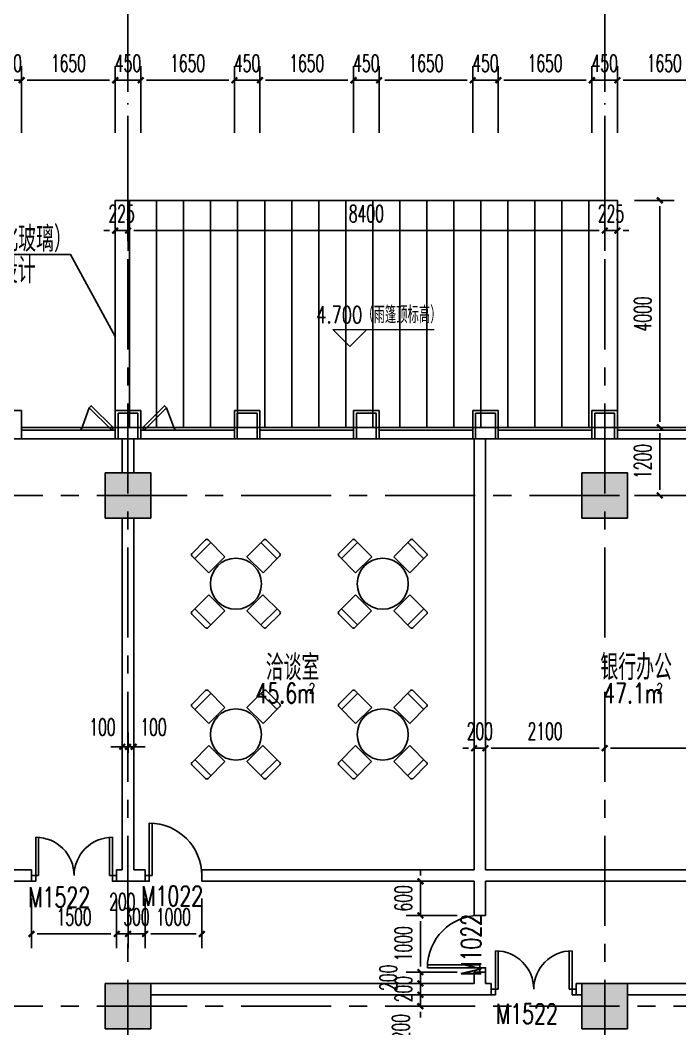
# Model space of a CAD drawing. Extents: x 824790 to 973415, y 4290613 to 4374713.
# Drawn here: x 858410 to 870034, y 4337795 to 4355572 of the extents above; entities that cross this region are included whole.
import ezdxf
from ezdxf.enums import TextEntityAlignment as Align

# ---------------------------------------------------------------- set-up
doc = ezdxf.new("R2010")
doc.units = 0
doc.header["$LTSCALE"] = 1000
doc.header["$MEASUREMENT"] = 0
for name, pattern in [('ACAD_ISO08W100', [36, 24, -3, 6, -3]), ('CENTER', [50.8, 31.75, -6.35, 6.35, -6.35]), ('DOTE', [2.42, 2, -0.2, 0.02, -0.2])]:
    doc.linetypes.add(name, pattern=pattern)
doc.layers.get('0').update_dxf_attribs({"color": 255, "linetype": 'CONTINUOUS'})
for name, color, linetype in [('A-AREA-TEXT', 6, 'CONTINUOUS'), ('A-AXIS', 3, 'CONTINUOUS'), ('A-DIM', 201, 'CONTINUOUS'), ('A-DOTE', 8, 'ACAD_ISO08W100'), ('A-FIN-GRAN', 34, 'CONTINUOUS'), ('A-FUR', 251, 'CONTINUOUS'), ('A-NOTE', 150, 'CONTINUOUS'), ('A-TEXT-CN', 31, 'CONTINUOUS'), ('A-WALL', 2, 'CONTINUOUS'), ('A-WINDOW', 4, 'CONTINUOUS'), ('A-WINDOW-TEXT', 93, 'CONTINUOUS'), ('DOTE', 17, 'DOTE'), ('HATCH-F252', 252, 'CONTINUOUS'), ('S-COLUMN', 1, 'CONTINUOUS'), ('WINDOW', 4, 'CONTINUOUS'), ('柱子', 9, 'CONTINUOUS')]:
    doc.layers.add(name, color=color, linetype=linetype)
doc.layers.add('A_LEVEL', color=135, linetype='CONTINUOUS', lineweight=0)
doc.styles.add('_HZTXT', font='tjromans.shx', dxfattribs={"width": 0.7, "bigfont": 'tjhztxt.shx'})
doc.styles.add('DIM_FONT', font='SIMPLEX.shx', dxfattribs={"width": 0.6, "bigfont": 'GBCBIG.shx'})
doc.styles.add('MEN', font='tjromans.shx', dxfattribs={"width": 0.7, "bigfont": 'tjhztxt.shx'})
doc.styles.add('PRC-S', font='TJROMANS.shx', dxfattribs={"width": 0.7, "bigfont": 'hztxt.shx'})
doc.dimstyles.new('DIM100', dxfattribs={"dimscale": 100, "dimtxt": 3, "dimasz": 0.01, "dimexe": 1, "dimexo": 1, "dimgap": 1, "dimtad": 1, "dimdec": 0, "dimzin": 0, "dimdsep": 46, "dimtxsty": 'DIM_FONT', "dimblk1": 'h-_DIMX', "dimblk2": 'h-_DIMX', "dimsah": 1, "dimcen": 0.01, "dimclrd": 256, "dimclre": 256, "dimclrt": 7, "dimadec": 3, "dimazin": 0, "dimtfac": 1, "dimtdec": 0, "dimtix": 1, "dimtmove": 2, "dimatfit": 3, "dimldrblk": 'h-_DIMX', "dimfxl": 0, "dimtolj": 1, "dimtzin": 5, "dimarcsym": 0})
doc.dimstyles.new('DIMN', dxfattribs={"dimtxt": 300, "dimasz": 100, "dimexe": 250, "dimexo": 300, "dimgap": 150, "dimtad": 1, "dimdec": 0, "dimzin": 0, "dimdsep": 46, "dimtxsty": 'DIM_FONT', "dimblk": 'h-_ArchTick', "dimcen": 0.09, "dimclrt": 7, "dimazin": 2, "dimtfac": 1, "dimtdec": 0, "dimtix": 1, "dimtmove": 2, "dimatfit": 3, "dimfxl": 0, "dimtolj": 1, "dimtzin": 0, "dimarcsym": 0})

# ---------------------------------------------------------------- blocks, each defined once
blk = doc.blocks.new('h-_DIMX')
blk.add_line((-150, 0), (150, 0))
at = {"const_width": 50}
blk.add_lwpolyline([(-70, -70), (70, 70)], dxfattribs=at)
blk = doc.blocks.new('h-D15')
for p, q in [((75, 0), (75, 675)), ((125, 0), (125, 673.145601)), ((1375, 0), (1375, 673.145601)), ((1425, 0), (1425, 675)), ((75, 0), (125, 0)), ((1425, 0), (1375, 0))]:
    blk.add_line(p, q)
for points in [[(75, 0), (0, 0), (0, -100), (75, -100)], [(1425, 0), (1500, 0), (1500, -100), (1425, -100)]]:
    blk.add_lwpolyline(points, close=True)
for centre, start, end in [((75, 0), 0, 90), ((1425, 0), 90, 180)]:
    blk.add_arc(centre, 675, start, end)
blk = doc.blocks.new('h-D10')
for p, q in [((75, 0), (75, 925)), ((125, 0), (125, 923.64766)), ((75, 0), (125, 0))]:
    blk.add_line(p, q)
blk.add_lwpolyline([(75, 0), (0, 0), (0, -100), (75, -100)], close=True)
blk.add_arc((75, 0), 925, 0, 90)
blk = doc.blocks.new('h-ewryer')
at = {"layer": 'A-WINDOW', "ltscale": 0.5}
blk.add_line((366378, 243878), (366234, 243482), dxfattribs=at)
at = {"layer": 'A-WINDOW'}
for p, q in [((366234, 243532), (366234, 243482)), ((366784, 243532), (366784, 243482))]:
    blk.add_line(p, q, dxfattribs=at)
at = {"layer": 'A-WINDOW', "ltscale": 0.5}
blk.add_lwpolyline([(366378, 243878), (366413, 243914), (366802, 243525), (366767, 243489)], close=True, dxfattribs=at)
blk = doc.blocks.new('h-2层裙房幕墙')
at = {"layer": 'A-FIN-GRAN'}
for p, q in [((756609, 4036435), (757036, 4036435)), ((757036, 4036435), (757036, 4035935)), ((758686, 4035935), (758686, 4036435)), ((758686, 4036435), (759136, 4036435)), ((758736, 4035935), (758736, 4036385)), ((758736, 4036385), (759086, 4036385)), ((759086, 4036385), (759086, 4035935)), ((759136, 4036435), (759136, 4035935)), ((760786, 4035935), (760786, 4036435)), ((760786, 4036435), (761236, 4036435)), ((760836, 4035935), (760836, 4036385)), ((760836, 4036385), (761186, 4036385)), ((761186, 4036385), (761186, 4035935)), ((761236, 4036435), (761236, 4035935)), ((762886, 4035935), (762886, 4036435)), ((762886, 4036435), (763336, 4036435)), ((762936, 4035935), (762936, 4036385)), ((762936, 4036385), (763286, 4036385)), ((763286, 4036385), (763286, 4035935)), ((763336, 4036435), (763336, 4035935)), ((764986, 4035935), (764986, 4036435)), ((764986, 4036435), (765436, 4036435)), ((765036, 4035935), (765036, 4036385)), ((765036, 4036385), (765386, 4036385)), ((765386, 4036385), (765386, 4035935)), ((765436, 4036435), (765436, 4035935)), ((767086, 4035935), (767086, 4036435)), ((767086, 4036435), (767536, 4036435)), ((767136, 4035935), (767136, 4036385)), ((767136, 4036385), (767486, 4036385)), ((767486, 4036385), (767486, 4035935)), ((767536, 4036435), (767536, 4035935))]:
    blk.add_line(p, q, dxfattribs=at)
at = {"layer": 'WINDOW'}
for p, q in [((757036, 4036135), (758686, 4036135)), ((759136, 4036135), (760786, 4036135)), ((761236, 4036135), (762886, 4036135)), ((763336, 4036135), (764986, 4036135)), ((765436, 4036135), (767086, 4036135)), ((767536, 4036135), (769186, 4036135)), ((740234, 4035935), (801136, 4035935)), ((757036, 4036085), (758686, 4036085)), ((757036, 4035935), (758686, 4035935)), ((759136, 4036085), (760786, 4036085)), ((759136, 4035935), (760786, 4035935)), ((761236, 4036085), (762886, 4036085)), ((761236, 4035935), (762886, 4035935)), ((763336, 4036085), (764986, 4036085)), ((763336, 4035935), (764986, 4035935)), ((765436, 4036085), (767086, 4036085)), ((765436, 4035935), (767086, 4035935)), ((767536, 4036085), (769186, 4036085)), ((767536, 4035935), (769186, 4035935))]:
    blk.add_line(p, q, dxfattribs=at)
at = {"layer": 'A-WINDOW'}
blk.add_blockref('h-ewryer', (391851, 3792603), dxfattribs=at)
at = {"layer": 'A-WINDOW', "xscale": -1}
blk.add_blockref('h-ewryer', (1125970, 3792603), dxfattribs=at)
blk = doc.blocks.new('h-A$C4FF608DF')
at = {"layer": 'A-FUR'}
for p, q in [((1220, 1602, -1800), (1475, 1377, -1800)), ((-70, 1280, -1800), (155, 1535, -1800)), ((-15, 1191, -1800), (250, 1491, -1800)), ((197, 1538, -1800), (512, 1260, -1800)), ((900, 1284, -1800), (1178, 1599, -1800)), ((1132, 1546, -1800), (1432, 1282, -1800)), ((512, 1260, -1800), (248, 960, -1800)), ((1200, 1019, -1800), (900, 1284, -1800)), ((1478, 1334, -1800), (1200, 1019, -1800)), ((248, 960, -1800), (-67, 1238, -1800)), ((-6, 257, -1800), (272, 572, -1800)), ((272, 572, -1800), (572, 307, -1800)), ((960, 331, -1800), (1224, 631, -1800)), ((1224, 631, -1800), (1539, 354, -1800)), ((1487, 400, -1800), (1222, 100, -1800)), ((252, -10, -1800), (-3, 214, -1800)), ((340, 45, -1800), (40, 309, -1800)), ((572, 307, -1800), (294, -8, -1800)), ((1275, 54, -1800), (960, 331, -1800)), ((1542, 311, -1800), (1317, 56, -1800))]:
    blk.add_line(p, q, dxfattribs=at)
blk.add_circle((736, 796, -1800), 450, dxfattribs=at)
for centre, start, end in [((1200, 1579, -1800), 48.5797, 138.5797), ((177, 1515, -1800), 48.5797, 138.5797), ((-48, 1260, -1800), 138.5797, 228.5797), ((1455, 1354, -1800), 318.5797, 48.5797), ((16, 237, -1800), 138.5797, 228.5797), ((1519, 331, -1800), 318.5797, 48.5797), ((1295, 76, -1800), 228.5797, 318.5797), ((271, 12, -1800), 228.5797, 318.5797)]:
    blk.add_arc(centre, 30, start, end, dxfattribs=at)
blk = doc.blocks.new('h-qwwe')
at = {"layer": 'HATCH-F252'}
blk.add_hatch(color=256, dxfattribs=at).paths.add_polyline_path([(-400, 400), (400, 400), (400, -400), (-400, -400)])
at = {"layer": 'S-COLUMN', "color": 1}
blk.add_lwpolyline([(-400, 400), (400, 400), (400, -400), (-400, -400)], close=True, dxfattribs=at)
blk = doc.blocks.new('h-800zhu')
at = {"layer": '柱子'}
for p in [(-2580329, -1387131), (-2571929, -1387131), (-2580329, -1396131), (-2571929, -1396131)]:
    blk.add_blockref('h-qwwe', p, dxfattribs=at)
blk = doc.blocks.new('h-_ArchTick')
at = {"color": 0, "linetype": 'ByBlock', "const_width": 0.4}
blk.add_lwpolyline([(-0.5, -0.5), (0.5, 0.5)], dxfattribs=at)
blk = doc.blocks.new('*D195')
at = {"layer": 'A-DIM', "color": 0, "lineweight": -2, "transparency": 16777216}
for p, q in [((860085, 4351504), (860085, 4352113)), ((860310, 4351504), (860310, 4352113)), ((859985, 4351863), (859885, 4351863)), ((860085, 4351863), (860310, 4351863)), ((860410, 4351863), (860510, 4351863))]:
    blk.add_line(p, q, dxfattribs=at)
at = {"layer": 'A-DIM', "color": 0, "lineweight": -2, "transparency": 16777216, "xscale": 100, "yscale": 100, "zscale": 100}
blk.add_blockref('h-_ArchTick', (860085, 4351863), dxfattribs=at)
at = {"layer": 'A-DIM', "color": 0, "lineweight": -2, "transparency": 16777216, "xscale": 100, "yscale": 100, "zscale": 100, "rotation": 180}
blk.add_blockref('h-_ArchTick', (860310, 4351863), dxfattribs=at)
at = {"layer": 'A-DIM', "color": 7, "transparency": 16777216, "insert": (860197, 4352163), "char_height": 300, "attachment_point": 5, "style": 'DIM_FONT'}
blk.add_mtext('\\A1;225', dxfattribs=at)
blk = doc.blocks.new('*D196')
at = {"layer": 'A-DIM', "color": 0, "lineweight": -2, "transparency": 16777216}
for p, q in [((860310, 4351504), (860310, 4352113)), ((868710, 4351504), (868710, 4352113)), ((860410, 4351863), (868610, 4351863))]:
    blk.add_line(p, q, dxfattribs=at)
at = {"layer": 'A-DIM', "color": 0, "lineweight": -2, "transparency": 16777216, "xscale": 100, "yscale": 100, "zscale": 100, "rotation": 180}
blk.add_blockref('h-_ArchTick', (860310, 4351863), dxfattribs=at)
at = {"layer": 'A-DIM', "color": 0, "lineweight": -2, "transparency": 16777216, "xscale": 100, "yscale": 100, "zscale": 100}
blk.add_blockref('h-_ArchTick', (868710, 4351863), dxfattribs=at)
at = {"layer": 'A-DIM', "color": 7, "transparency": 16777216, "insert": (864510, 4352163), "char_height": 300, "attachment_point": 5, "style": 'DIM_FONT'}
blk.add_mtext('\\A1;8400', dxfattribs=at)
blk = doc.blocks.new('*D197')
at = {"layer": 'A-DIM', "color": 0, "lineweight": -2, "transparency": 16777216}
for p, q in [((868710, 4351504), (868710, 4352113)), ((868935, 4351504), (868935, 4352113)), ((868610, 4351863), (868510, 4351863)), ((868710, 4351863), (868935, 4351863)), ((869035, 4351863), (869135, 4351863))]:
    blk.add_line(p, q, dxfattribs=at)
at = {"layer": 'A-DIM', "color": 0, "lineweight": -2, "transparency": 16777216, "xscale": 100, "yscale": 100, "zscale": 100}
blk.add_blockref('h-_ArchTick', (868710, 4351863), dxfattribs=at)
at = {"layer": 'A-DIM', "color": 0, "lineweight": -2, "transparency": 16777216, "xscale": 100, "yscale": 100, "zscale": 100, "rotation": 180}
blk.add_blockref('h-_ArchTick', (868935, 4351863), dxfattribs=at)
at = {"layer": 'A-DIM', "color": 7, "transparency": 16777216, "insert": (868822, 4352163), "char_height": 300, "attachment_point": 5, "style": 'DIM_FONT'}
blk.add_mtext('\\A1;225', dxfattribs=at)
blk = doc.blocks.new('*D198')
at = {"layer": 'A-DIM', "color": 0, "lineweight": -2, "transparency": 16777216}
for p, q in [((869235, 4352395), (869932, 4352395)), ((869682, 4348495), (869682, 4352295)), ((869235, 4348395), (869932, 4348395))]:
    blk.add_line(p, q, dxfattribs=at)
at = {"layer": 'A-DIM', "color": 0, "lineweight": -2, "transparency": 16777216, "xscale": 100, "yscale": 100, "zscale": 100}
for p, rotation in [((869682, 4352395), 90), ((869682, 4348395), 270)]:
    blk.add_blockref('h-_ArchTick', p, dxfattribs=dict(at, rotation=rotation))
at = {"layer": 'A-DIM', "color": 7, "transparency": 16777216, "insert": (869382, 4350395), "char_height": 300, "attachment_point": 5, "rotation": 90, "style": 'DIM_FONT'}
blk.add_mtext('\\A1;4000', dxfattribs=at)
blk = doc.blocks.new('*D199')
at = {"layer": 'A-DIM', "color": 0, "lineweight": -2, "transparency": 16777216}
for p, q in [((869235, 4348395), (869932, 4348395)), ((869682, 4347295), (869682, 4348295)), ((869235, 4347195), (869932, 4347195))]:
    blk.add_line(p, q, dxfattribs=at)
at = {"layer": 'A-DIM', "color": 0, "lineweight": -2, "transparency": 16777216, "xscale": 100, "yscale": 100, "zscale": 100}
for p, rotation in [((869682, 4348395), 90), ((869682, 4347195), 270)]:
    blk.add_blockref('h-_ArchTick', p, dxfattribs=dict(at, rotation=rotation))
at = {"layer": 'A-DIM', "color": 7, "transparency": 16777216, "insert": (869382, 4347795), "char_height": 300, "attachment_point": 5, "rotation": 90, "style": 'DIM_FONT'}
blk.add_mtext('\\A1;1200', dxfattribs=at)
blk = doc.blocks.new('*D411')
at = {"layer": 'A-DIM', "color": 0, "lineweight": -2, "transparency": 16777216}
for p, q in [((868935, 4353589), (868935, 4354763)), ((870585, 4353589), (870585, 4354763)), ((869035, 4354513), (870485, 4354513))]:
    blk.add_line(p, q, dxfattribs=at)
at = {"layer": 'A-DIM', "color": 0, "lineweight": -2, "transparency": 16777216, "xscale": 100, "yscale": 100, "zscale": 100, "rotation": 180}
blk.add_blockref('h-_ArchTick', (868935, 4354513), dxfattribs=at)
at = {"layer": 'A-DIM', "color": 0, "lineweight": -2, "transparency": 16777216, "xscale": 100, "yscale": 100, "zscale": 100}
blk.add_blockref('h-_ArchTick', (870585, 4354513), dxfattribs=at)
at = {"layer": 'A-DIM', "color": 7, "transparency": 16777216, "insert": (869760, 4354813), "char_height": 300, "attachment_point": 5, "style": 'DIM_FONT'}
blk.add_mtext('\\A1;1650', dxfattribs=at)
blk = doc.blocks.new('*D412')
at = {"layer": 'A-DIM', "color": 0, "lineweight": -2, "transparency": 16777216}
for p, q in [((868485, 4353589), (868485, 4354763)), ((868935, 4353589), (868935, 4354763)), ((868385, 4354513), (868285, 4354513)), ((868485, 4354513), (868935, 4354513)), ((869035, 4354513), (869135, 4354513))]:
    blk.add_line(p, q, dxfattribs=at)
at = {"layer": 'A-DIM', "color": 0, "lineweight": -2, "transparency": 16777216, "xscale": 100, "yscale": 100, "zscale": 100}
blk.add_blockref('h-_ArchTick', (868485, 4354513), dxfattribs=at)
at = {"layer": 'A-DIM', "color": 0, "lineweight": -2, "transparency": 16777216, "xscale": 100, "yscale": 100, "zscale": 100, "rotation": 180}
blk.add_blockref('h-_ArchTick', (868935, 4354513), dxfattribs=at)
at = {"layer": 'A-DIM', "color": 7, "transparency": 16777216, "insert": (868710, 4354813), "char_height": 300, "attachment_point": 5, "style": 'DIM_FONT'}
blk.add_mtext('\\A1;450', dxfattribs=at)
blk = doc.blocks.new('*D413')
at = {"layer": 'A-DIM', "color": 0, "lineweight": -2, "transparency": 16777216}
for p, q in [((866835, 4353589), (866835, 4354763)), ((868485, 4353589), (868485, 4354763)), ((866935, 4354513), (868385, 4354513))]:
    blk.add_line(p, q, dxfattribs=at)
at = {"layer": 'A-DIM', "color": 0, "lineweight": -2, "transparency": 16777216, "xscale": 100, "yscale": 100, "zscale": 100, "rotation": 180}
blk.add_blockref('h-_ArchTick', (866835, 4354513), dxfattribs=at)
at = {"layer": 'A-DIM', "color": 0, "lineweight": -2, "transparency": 16777216, "xscale": 100, "yscale": 100, "zscale": 100}
blk.add_blockref('h-_ArchTick', (868485, 4354513), dxfattribs=at)
at = {"layer": 'A-DIM', "color": 7, "transparency": 16777216, "insert": (867660, 4354813), "char_height": 300, "attachment_point": 5, "style": 'DIM_FONT'}
blk.add_mtext('\\A1;1650', dxfattribs=at)
blk = doc.blocks.new('*D414')
at = {"layer": 'A-DIM', "color": 0, "lineweight": -2, "transparency": 16777216}
for p, q in [((866385, 4353589), (866385, 4354763)), ((866835, 4353589), (866835, 4354763)), ((866285, 4354513), (866185, 4354513)), ((866385, 4354513), (866835, 4354513)), ((866935, 4354513), (867035, 4354513))]:
    blk.add_line(p, q, dxfattribs=at)
at = {"layer": 'A-DIM', "color": 0, "lineweight": -2, "transparency": 16777216, "xscale": 100, "yscale": 100, "zscale": 100}
blk.add_blockref('h-_ArchTick', (866385, 4354513), dxfattribs=at)
at = {"layer": 'A-DIM', "color": 0, "lineweight": -2, "transparency": 16777216, "xscale": 100, "yscale": 100, "zscale": 100, "rotation": 180}
blk.add_blockref('h-_ArchTick', (866835, 4354513), dxfattribs=at)
at = {"layer": 'A-DIM', "color": 7, "transparency": 16777216, "insert": (866610, 4354813), "char_height": 300, "attachment_point": 5, "style": 'DIM_FONT'}
blk.add_mtext('\\A1;450', dxfattribs=at)
blk = doc.blocks.new('*D415')
at = {"layer": 'A-DIM', "color": 0, "lineweight": -2, "transparency": 16777216}
for p, q in [((864735, 4353589), (864735, 4354763)), ((866385, 4353589), (866385, 4354763)), ((864835, 4354513), (866285, 4354513))]:
    blk.add_line(p, q, dxfattribs=at)
at = {"layer": 'A-DIM', "color": 0, "lineweight": -2, "transparency": 16777216, "xscale": 100, "yscale": 100, "zscale": 100, "rotation": 180}
blk.add_blockref('h-_ArchTick', (864735, 4354513), dxfattribs=at)
at = {"layer": 'A-DIM', "color": 0, "lineweight": -2, "transparency": 16777216, "xscale": 100, "yscale": 100, "zscale": 100}
blk.add_blockref('h-_ArchTick', (866385, 4354513), dxfattribs=at)
at = {"layer": 'A-DIM', "color": 7, "transparency": 16777216, "insert": (865560, 4354813), "char_height": 300, "attachment_point": 5, "style": 'DIM_FONT'}
blk.add_mtext('\\A1;1650', dxfattribs=at)
blk = doc.blocks.new('*D416')
at = {"layer": 'A-DIM', "color": 0, "lineweight": -2, "transparency": 16777216}
for p, q in [((864285, 4353589), (864285, 4354763)), ((864735, 4353589), (864735, 4354763)), ((864185, 4354513), (864085, 4354513)), ((864285, 4354513), (864735, 4354513)), ((864835, 4354513), (864935, 4354513))]:
    blk.add_line(p, q, dxfattribs=at)
at = {"layer": 'A-DIM', "color": 0, "lineweight": -2, "transparency": 16777216, "xscale": 100, "yscale": 100, "zscale": 100}
blk.add_blockref('h-_ArchTick', (864285, 4354513), dxfattribs=at)
at = {"layer": 'A-DIM', "color": 0, "lineweight": -2, "transparency": 16777216, "xscale": 100, "yscale": 100, "zscale": 100, "rotation": 180}
blk.add_blockref('h-_ArchTick', (864735, 4354513), dxfattribs=at)
at = {"layer": 'A-DIM', "color": 7, "transparency": 16777216, "insert": (864510, 4354813), "char_height": 300, "attachment_point": 5, "style": 'DIM_FONT'}
blk.add_mtext('\\A1;450', dxfattribs=at)
blk = doc.blocks.new('*D417')
at = {"layer": 'A-DIM', "color": 0, "lineweight": -2, "transparency": 16777216}
for p, q in [((862635, 4353589), (862635, 4354763)), ((864285, 4353589), (864285, 4354763)), ((862735, 4354513), (864185, 4354513))]:
    blk.add_line(p, q, dxfattribs=at)
at = {"layer": 'A-DIM', "color": 0, "lineweight": -2, "transparency": 16777216, "xscale": 100, "yscale": 100, "zscale": 100, "rotation": 180}
blk.add_blockref('h-_ArchTick', (862635, 4354513), dxfattribs=at)
at = {"layer": 'A-DIM', "color": 0, "lineweight": -2, "transparency": 16777216, "xscale": 100, "yscale": 100, "zscale": 100}
blk.add_blockref('h-_ArchTick', (864285, 4354513), dxfattribs=at)
at = {"layer": 'A-DIM', "color": 7, "transparency": 16777216, "insert": (863460, 4354813), "char_height": 300, "attachment_point": 5, "style": 'DIM_FONT'}
blk.add_mtext('\\A1;1650', dxfattribs=at)
blk = doc.blocks.new('*D418')
at = {"layer": 'A-DIM', "color": 0, "lineweight": -2, "transparency": 16777216}
for p, q in [((862185, 4353589), (862185, 4354763)), ((862635, 4353589), (862635, 4354763)), ((862085, 4354513), (861985, 4354513)), ((862185, 4354513), (862635, 4354513)), ((862735, 4354513), (862835, 4354513))]:
    blk.add_line(p, q, dxfattribs=at)
at = {"layer": 'A-DIM', "color": 0, "lineweight": -2, "transparency": 16777216, "xscale": 100, "yscale": 100, "zscale": 100}
blk.add_blockref('h-_ArchTick', (862185, 4354513), dxfattribs=at)
at = {"layer": 'A-DIM', "color": 0, "lineweight": -2, "transparency": 16777216, "xscale": 100, "yscale": 100, "zscale": 100, "rotation": 180}
blk.add_blockref('h-_ArchTick', (862635, 4354513), dxfattribs=at)
at = {"layer": 'A-DIM', "color": 7, "transparency": 16777216, "insert": (862410, 4354813), "char_height": 300, "attachment_point": 5, "style": 'DIM_FONT'}
blk.add_mtext('\\A1;450', dxfattribs=at)
blk = doc.blocks.new('*D419')
at = {"layer": 'A-DIM', "color": 0, "lineweight": -2, "transparency": 16777216}
for p, q in [((860535, 4353589), (860535, 4354763)), ((862185, 4353589), (862185, 4354763)), ((860635, 4354513), (862085, 4354513))]:
    blk.add_line(p, q, dxfattribs=at)
at = {"layer": 'A-DIM', "color": 0, "lineweight": -2, "transparency": 16777216, "xscale": 100, "yscale": 100, "zscale": 100, "rotation": 180}
blk.add_blockref('h-_ArchTick', (860535, 4354513), dxfattribs=at)
at = {"layer": 'A-DIM', "color": 0, "lineweight": -2, "transparency": 16777216, "xscale": 100, "yscale": 100, "zscale": 100}
blk.add_blockref('h-_ArchTick', (862185, 4354513), dxfattribs=at)
at = {"layer": 'A-DIM', "color": 7, "transparency": 16777216, "insert": (861360, 4354813), "char_height": 300, "attachment_point": 5, "style": 'DIM_FONT'}
blk.add_mtext('\\A1;1650', dxfattribs=at)
blk = doc.blocks.new('*D420')
at = {"layer": 'A-DIM', "color": 0, "lineweight": -2, "transparency": 16777216}
for p, q in [((860085, 4353589), (860085, 4354763)), ((860535, 4353589), (860535, 4354763)), ((859985, 4354513), (859885, 4354513)), ((860085, 4354513), (860535, 4354513)), ((860635, 4354513), (860735, 4354513))]:
    blk.add_line(p, q, dxfattribs=at)
at = {"layer": 'A-DIM', "color": 0, "lineweight": -2, "transparency": 16777216, "xscale": 100, "yscale": 100, "zscale": 100}
blk.add_blockref('h-_ArchTick', (860085, 4354513), dxfattribs=at)
at = {"layer": 'A-DIM', "color": 0, "lineweight": -2, "transparency": 16777216, "xscale": 100, "yscale": 100, "zscale": 100, "rotation": 180}
blk.add_blockref('h-_ArchTick', (860535, 4354513), dxfattribs=at)
at = {"layer": 'A-DIM', "color": 7, "transparency": 16777216, "insert": (860310, 4354813), "char_height": 300, "attachment_point": 5, "style": 'DIM_FONT'}
blk.add_mtext('\\A1;450', dxfattribs=at)
blk = doc.blocks.new('*D421')
at = {"layer": 'A-DIM', "color": 0, "lineweight": -2, "transparency": 16777216}
for p, q in [((858435, 4353589), (858435, 4354763)), ((860085, 4353589), (860085, 4354763)), ((858535, 4354513), (859985, 4354513))]:
    blk.add_line(p, q, dxfattribs=at)
at = {"layer": 'A-DIM', "color": 0, "lineweight": -2, "transparency": 16777216, "xscale": 100, "yscale": 100, "zscale": 100, "rotation": 180}
blk.add_blockref('h-_ArchTick', (858435, 4354513), dxfattribs=at)
at = {"layer": 'A-DIM', "color": 0, "lineweight": -2, "transparency": 16777216, "xscale": 100, "yscale": 100, "zscale": 100}
blk.add_blockref('h-_ArchTick', (860085, 4354513), dxfattribs=at)
at = {"layer": 'A-DIM', "color": 7, "transparency": 16777216, "insert": (859260, 4354813), "char_height": 300, "attachment_point": 5, "style": 'DIM_FONT'}
blk.add_mtext('\\A1;1650', dxfattribs=at)
blk = doc.blocks.new('*D422')
at = {"layer": 'A-DIM', "color": 0, "lineweight": -2, "transparency": 16777216}
for p, q in [((857985, 4353589), (857985, 4354763)), ((858435, 4353589), (858435, 4354763)), ((857885, 4354513), (857785, 4354513)), ((857985, 4354513), (858435, 4354513)), ((858535, 4354513), (858635, 4354513))]:
    blk.add_line(p, q, dxfattribs=at)
at = {"layer": 'A-DIM', "color": 0, "lineweight": -2, "transparency": 16777216, "xscale": 100, "yscale": 100, "zscale": 100}
blk.add_blockref('h-_ArchTick', (857985, 4354513), dxfattribs=at)
at = {"layer": 'A-DIM', "color": 0, "lineweight": -2, "transparency": 16777216, "xscale": 100, "yscale": 100, "zscale": 100, "rotation": 180}
blk.add_blockref('h-_ArchTick', (858435, 4354513), dxfattribs=at)
at = {"layer": 'A-DIM', "color": 7, "transparency": 16777216, "insert": (858210, 4354813), "char_height": 300, "attachment_point": 5, "style": 'DIM_FONT'}
blk.add_mtext('\\A1;450', dxfattribs=at)
blk = doc.blocks.new('*D852')
at = {"layer": 'A-DIM', "color": 0, "lineweight": -2, "transparency": 16777216}
for p, q in [((865463, 4340495), (865463, 4340595)), ((866110, 4340395), (865213, 4340395)), ((865463, 4339795), (865463, 4340395)), ((866110, 4339795), (865213, 4339795)), ((865463, 4339695), (865463, 4339595))]:
    blk.add_line(p, q, dxfattribs=at)
at = {"layer": 'A-DIM', "color": 0, "lineweight": -2, "transparency": 16777216, "xscale": 100, "yscale": 100, "zscale": 100}
for p, rotation in [((865463, 4340395), 270), ((865463, 4339795), 90)]:
    blk.add_blockref('h-_ArchTick', p, dxfattribs=dict(at, rotation=rotation))
at = {"layer": 'A-DIM', "color": 7, "transparency": 16777216, "insert": (865163, 4340095), "char_height": 300, "attachment_point": 5, "rotation": 90, "style": 'DIM_FONT'}
blk.add_mtext('\\A1;600', dxfattribs=at)
blk = doc.blocks.new('*D853')
at = {"layer": 'A-DIM', "color": 0, "lineweight": -2, "transparency": 16777216}
for p, q in [((866110, 4339795), (865213, 4339795)), ((865463, 4338895), (865463, 4339695)), ((866110, 4338795), (865213, 4338795))]:
    blk.add_line(p, q, dxfattribs=at)
at = {"layer": 'A-DIM', "color": 0, "lineweight": -2, "transparency": 16777216, "xscale": 100, "yscale": 100, "zscale": 100}
for p, rotation in [((865463, 4339795), 90), ((865463, 4338795), 270)]:
    blk.add_blockref('h-_ArchTick', p, dxfattribs=dict(at, rotation=rotation))
at = {"layer": 'A-DIM', "color": 7, "transparency": 16777216, "insert": (865163, 4339295), "char_height": 300, "attachment_point": 5, "rotation": 90, "style": 'DIM_FONT'}
blk.add_mtext('\\A1;1000', dxfattribs=at)
blk = doc.blocks.new('*D854')
at = {"layer": 'A-DIM', "color": 0, "lineweight": -2, "transparency": 16777216}
for p, q in [((865463, 4338895), (865463, 4338995)), ((866110, 4338795), (865213, 4338795)), ((865463, 4338595), (865463, 4338795)), ((866110, 4338595), (865213, 4338595)), ((865463, 4338495), (865463, 4338395))]:
    blk.add_line(p, q, dxfattribs=at)
at = {"layer": 'A-DIM', "color": 0, "lineweight": -2, "transparency": 16777216, "xscale": 100, "yscale": 100, "zscale": 100}
for p, rotation in [((865463, 4338795), 270), ((865463, 4338595), 90)]:
    blk.add_blockref('h-_ArchTick', p, dxfattribs=dict(at, rotation=rotation))
at = {"layer": 'A-DIM', "color": 7, "transparency": 16777216, "insert": (864896, 4338695), "char_height": 300, "attachment_point": 5, "rotation": 90, "style": 'DIM_FONT'}
blk.add_mtext('\\A1;200', dxfattribs=at)
blk = doc.blocks.new('*D855')
at = {"layer": 'A-DIM', "color": 0, "lineweight": -2, "transparency": 16777216}
for p, q in [((865463, 4338695), (865463, 4338795)), ((866110, 4338595), (865213, 4338595)), ((865463, 4338395), (865463, 4338595)), ((866110, 4338395), (865213, 4338395)), ((865463, 4338295), (865463, 4338195))]:
    blk.add_line(p, q, dxfattribs=at)
at = {"layer": 'A-DIM', "color": 0, "lineweight": -2, "transparency": 16777216, "xscale": 100, "yscale": 100, "zscale": 100}
for p, rotation in [((865463, 4338595), 270), ((865463, 4338395), 90)]:
    blk.add_blockref('h-_ArchTick', p, dxfattribs=dict(at, rotation=rotation))
at = {"layer": 'A-DIM', "color": 7, "transparency": 16777216, "insert": (865163, 4338495), "char_height": 300, "attachment_point": 5, "rotation": 90, "style": 'DIM_FONT'}
blk.add_mtext('\\A1;200', dxfattribs=at)
blk = doc.blocks.new('*D856')
at = {"layer": 'A-DIM', "color": 0, "lineweight": -2, "transparency": 16777216}
for p, q in [((865463, 4338495), (865463, 4338595)), ((866110, 4338395), (865213, 4338395)), ((865463, 4338195), (865463, 4338395)), ((866110, 4338195), (865213, 4338195)), ((865463, 4338095), (865463, 4337995))]:
    blk.add_line(p, q, dxfattribs=at)
at = {"layer": 'A-DIM', "color": 0, "lineweight": -2, "transparency": 16777216, "xscale": 100, "yscale": 100, "zscale": 100}
for p, rotation in [((865463, 4338395), 270), ((865463, 4338195), 90)]:
    blk.add_blockref('h-_ArchTick', p, dxfattribs=dict(at, rotation=rotation))
at = {"layer": 'A-DIM', "color": 7, "transparency": 16777216, "insert": (865118, 4337825), "char_height": 300, "attachment_point": 5, "rotation": 90, "style": 'DIM_FONT'}
blk.add_mtext('\\A1;200', dxfattribs=at)
blk = doc.blocks.new('*D857')
at = {"layer": 'A-DIM', "color": 0, "lineweight": -2, "transparency": 16777216}
for p, q in [((860210, 4342660), (860210, 4343017)), ((860310, 4342660), (860310, 4343017)), ((860110, 4342767), (860010, 4342767)), ((860210, 4342767), (860310, 4342767)), ((860410, 4342767), (860510, 4342767))]:
    blk.add_line(p, q, dxfattribs=at)
at = {"layer": 'A-DIM', "color": 0, "lineweight": -2, "transparency": 16777216, "xscale": 100, "yscale": 100, "zscale": 100}
blk.add_blockref('h-_ArchTick', (860210, 4342767), dxfattribs=at)
at = {"layer": 'A-DIM', "color": 0, "lineweight": -2, "transparency": 16777216, "xscale": 100, "yscale": 100, "zscale": 100, "rotation": 180}
blk.add_blockref('h-_ArchTick', (860310, 4342767), dxfattribs=at)
at = {"layer": 'A-DIM', "color": 7, "transparency": 16777216, "insert": (859860, 4343112), "char_height": 300, "attachment_point": 5, "style": 'DIM_FONT'}
blk.add_mtext('\\A1;100', dxfattribs=at)
blk = doc.blocks.new('*D858')
at = {"layer": 'A-DIM', "color": 0, "lineweight": -2, "transparency": 16777216}
for p, q in [((860310, 4342660), (860310, 4343017)), ((860410, 4342660), (860410, 4343017)), ((860210, 4342767), (860110, 4342767)), ((860310, 4342767), (860410, 4342767)), ((860510, 4342767), (860610, 4342767))]:
    blk.add_line(p, q, dxfattribs=at)
at = {"layer": 'A-DIM', "color": 0, "lineweight": -2, "transparency": 16777216, "xscale": 100, "yscale": 100, "zscale": 100}
blk.add_blockref('h-_ArchTick', (860310, 4342767), dxfattribs=at)
at = {"layer": 'A-DIM', "color": 0, "lineweight": -2, "transparency": 16777216, "xscale": 100, "yscale": 100, "zscale": 100, "rotation": 180}
blk.add_blockref('h-_ArchTick', (860410, 4342767), dxfattribs=at)
at = {"layer": 'A-DIM', "color": 7, "transparency": 16777216, "insert": (860760, 4343112), "char_height": 300, "attachment_point": 5, "style": 'DIM_FONT'}
blk.add_mtext('\\A1;100', dxfattribs=at)
blk = doc.blocks.new('*D862')
at = {"layer": 'A-DIM', "color": 0, "lineweight": -2, "transparency": 16777216}
for p, q in [((868710, 4342480), (868710, 4342991)), ((872810, 4342480), (872810, 4342991)), ((868810, 4342741), (872710, 4342741))]:
    blk.add_line(p, q, dxfattribs=at)
at = {"layer": 'A-DIM', "color": 0, "lineweight": -2, "transparency": 16777216, "xscale": 100, "yscale": 100, "zscale": 100, "rotation": 180}
blk.add_blockref('h-_ArchTick', (868710, 4342741), dxfattribs=at)
at = {"layer": 'A-DIM', "color": 0, "lineweight": -2, "transparency": 16777216, "xscale": 100, "yscale": 100, "zscale": 100}
blk.add_blockref('h-_ArchTick', (872810, 4342741), dxfattribs=at)
at = {"layer": 'A-DIM', "color": 7, "transparency": 16777216, "insert": (870760, 4343041), "char_height": 300, "attachment_point": 5, "style": 'DIM_FONT'}
blk.add_mtext('\\A1;4100', dxfattribs=at)
blk = doc.blocks.new('*D863')
at = {"layer": 'A-DIM', "color": 0, "lineweight": -2, "transparency": 16777216}
for p, q in [((866610, 4342480), (866610, 4342991)), ((868710, 4342480), (868710, 4342991)), ((866710, 4342741), (868610, 4342741))]:
    blk.add_line(p, q, dxfattribs=at)
at = {"layer": 'A-DIM', "color": 0, "lineweight": -2, "transparency": 16777216, "xscale": 100, "yscale": 100, "zscale": 100, "rotation": 180}
blk.add_blockref('h-_ArchTick', (866610, 4342741), dxfattribs=at)
at = {"layer": 'A-DIM', "color": 0, "lineweight": -2, "transparency": 16777216, "xscale": 100, "yscale": 100, "zscale": 100}
blk.add_blockref('h-_ArchTick', (868710, 4342741), dxfattribs=at)
at = {"layer": 'A-DIM', "color": 7, "transparency": 16777216, "insert": (867660, 4343041), "char_height": 300, "attachment_point": 5, "style": 'DIM_FONT'}
blk.add_mtext('\\A1;2100', dxfattribs=at)
blk = doc.blocks.new('*D864')
at = {"layer": 'A-DIM', "color": 0, "lineweight": -2, "transparency": 16777216}
for p, q in [((866410, 4342480), (866410, 4342991)), ((866610, 4342480), (866610, 4342991)), ((866310, 4342741), (866210, 4342741)), ((866410, 4342741), (866610, 4342741)), ((866710, 4342741), (866810, 4342741))]:
    blk.add_line(p, q, dxfattribs=at)
at = {"layer": 'A-DIM', "color": 0, "lineweight": -2, "transparency": 16777216, "xscale": 100, "yscale": 100, "zscale": 100}
blk.add_blockref('h-_ArchTick', (866410, 4342741), dxfattribs=at)
at = {"layer": 'A-DIM', "color": 0, "lineweight": -2, "transparency": 16777216, "xscale": 100, "yscale": 100, "zscale": 100, "rotation": 180}
blk.add_blockref('h-_ArchTick', (866610, 4342741), dxfattribs=at)
at = {"layer": 'A-DIM', "color": 7, "transparency": 16777216, "insert": (866510, 4343041), "char_height": 300, "attachment_point": 5, "style": 'DIM_FONT'}
blk.add_mtext('\\A1;200', dxfattribs=at)
blk = doc.blocks.new('*D900')
at = {"layer": 'A-DIM', "color": 0, "lineweight": -2, "transparency": 16777216}
for p, q in [((858610, 4340095), (858610, 4339217)), ((860110, 4340095), (860110, 4339217)), ((858710, 4339467), (860010, 4339467))]:
    blk.add_line(p, q, dxfattribs=at)
at = {"layer": 'A-DIM', "color": 0, "lineweight": -2, "transparency": 16777216, "xscale": 100, "yscale": 100, "zscale": 100, "rotation": 180}
blk.add_blockref('h-_ArchTick', (858610, 4339467), dxfattribs=at)
at = {"layer": 'A-DIM', "color": 0, "lineweight": -2, "transparency": 16777216, "xscale": 100, "yscale": 100, "zscale": 100}
blk.add_blockref('h-_ArchTick', (860110, 4339467), dxfattribs=at)
at = {"layer": 'A-DIM', "color": 7, "transparency": 16777216, "insert": (859360, 4339767), "char_height": 300, "attachment_point": 5, "style": 'DIM_FONT'}
blk.add_mtext('\\A1;1500', dxfattribs=at)
blk = doc.blocks.new('*D901')
at = {"layer": 'A-DIM', "color": 0, "lineweight": -2, "transparency": 16777216}
for p, q in [((860110, 4340095), (860110, 4339217)), ((860310, 4340095), (860310, 4339217)), ((860010, 4339467), (859910, 4339467)), ((860110, 4339467), (860310, 4339467)), ((860410, 4339467), (860510, 4339467))]:
    blk.add_line(p, q, dxfattribs=at)
at = {"layer": 'A-DIM', "color": 0, "lineweight": -2, "transparency": 16777216, "xscale": 100, "yscale": 100, "zscale": 100}
blk.add_blockref('h-_ArchTick', (860110, 4339467), dxfattribs=at)
at = {"layer": 'A-DIM', "color": 0, "lineweight": -2, "transparency": 16777216, "xscale": 100, "yscale": 100, "zscale": 100, "rotation": 180}
blk.add_blockref('h-_ArchTick', (860310, 4339467), dxfattribs=at)
at = {"layer": 'A-DIM', "color": 7, "transparency": 16777216, "insert": (860210, 4340034), "char_height": 300, "attachment_point": 5, "style": 'DIM_FONT'}
blk.add_mtext('\\A1;200', dxfattribs=at)
blk = doc.blocks.new('*D902')
at = {"layer": 'A-DIM', "color": 0, "lineweight": -2, "transparency": 16777216}
for p, q in [((860310, 4340095), (860310, 4339217)), ((860610, 4340095), (860610, 4339217)), ((860210, 4339467), (860110, 4339467)), ((860310, 4339467), (860610, 4339467)), ((860710, 4339467), (860810, 4339467))]:
    blk.add_line(p, q, dxfattribs=at)
at = {"layer": 'A-DIM', "color": 0, "lineweight": -2, "transparency": 16777216, "xscale": 100, "yscale": 100, "zscale": 100}
blk.add_blockref('h-_ArchTick', (860310, 4339467), dxfattribs=at)
at = {"layer": 'A-DIM', "color": 0, "lineweight": -2, "transparency": 16777216, "xscale": 100, "yscale": 100, "zscale": 100, "rotation": 180}
blk.add_blockref('h-_ArchTick', (860610, 4339467), dxfattribs=at)
at = {"layer": 'A-DIM', "color": 7, "transparency": 16777216, "insert": (860460, 4339767), "char_height": 300, "attachment_point": 5, "style": 'DIM_FONT'}
blk.add_mtext('\\A1;300', dxfattribs=at)
blk = doc.blocks.new('*D903')
at = {"layer": 'A-DIM', "color": 0, "lineweight": -2, "transparency": 16777216}
for p, q in [((860610, 4340095), (860610, 4339217)), ((861610, 4340095), (861610, 4339217)), ((860710, 4339467), (861510, 4339467))]:
    blk.add_line(p, q, dxfattribs=at)
at = {"layer": 'A-DIM', "color": 0, "lineweight": -2, "transparency": 16777216, "xscale": 100, "yscale": 100, "zscale": 100, "rotation": 180}
blk.add_blockref('h-_ArchTick', (860610, 4339467), dxfattribs=at)
at = {"layer": 'A-DIM', "color": 0, "lineweight": -2, "transparency": 16777216, "xscale": 100, "yscale": 100, "zscale": 100}
blk.add_blockref('h-_ArchTick', (861610, 4339467), dxfattribs=at)
at = {"layer": 'A-DIM', "color": 7, "transparency": 16777216, "insert": (861110, 4339767), "char_height": 300, "attachment_point": 5, "style": 'DIM_FONT'}
blk.add_mtext('\\A1;1000', dxfattribs=at)
blk = doc.blocks.new('h-wrt')
at = {"layer": 'A-DOTE', "linetype": 'CENTER', "ltscale": 0.05}
for p, q in [((-2580328.9, -1784214.6), (-2580328.9, -1744636.2)), ((-2571928.9, -1784214.6), (-2571928.9, -1744636.2)), ((-2603736, -1751229), (-2483728.3, -1751229)), ((-2603736, -1760229), (-2483728.3, -1760229))]:
    blk.add_line(p, q, dxfattribs=at)
at = {"layer": 'A-AXIS'}
for base, p1, p2 in [((-2487228.9, -1740710.9), (-2600528.9, -1746536.2), (-2487228.9, -1746636.2)), ((-2580328.9, -1742310.9), (-2588728.9, -1746636.2), (-2580328.9, -1746636.2)), ((-2571928.9, -1742310.9), (-2580328.9, -1746636.2), (-2571928.9, -1746636.2)), ((-2563528.9, -1742310.9), (-2571928.9, -1746636.2), (-2563528.9, -1746636.2))]:
    blk.add_linear_dim(base=base, p1=p1, p2=p2, dimstyle='DIM100', dxfattribs=at).render()

msp = doc.modelspace()

# ---------------------------------------------------------------- linework, layer by layer
at = {"layer": 'A-NOTE'}
msp.add_lwpolyline([(860084.9, 4349996.2), (859295, 4351442.6), (854498.5, 4351442.6)], dxfattribs=at)
at = {"layer": 'A-WALL'}
for p, q in [((860209.9, 4348195.4), (860409.9, 4348195.4)), ((860209.9, 4347595.4), (860209.9, 4348195.4)), ((860409.9, 4347595.4), (860409.9, 4348195.4)), ((866409.9, 4340595.4), (866409.9, 4348195.4)), ((866609.9, 4340595.4), (866609.9, 4348195.4)), ((860209.9, 4340595.4), (860209.9, 4346795.4)), ((860409.9, 4340595.4), (860409.9, 4346795.4)), ((853609.9, 4340595.4), (858609.9, 4340595.4)), ((858609.9, 4340595.4), (858609.9, 4340395.4)), ((860109.9, 4340395.4), (860109.9, 4340595.4)), ((860109.9, 4340595.4), (860209.9, 4340595.4)), ((860409.9, 4340595.4), (860609.9, 4340595.4)), ((860609.9, 4340595.4), (860609.9, 4340395.4)), ((861609.9, 4340595.4), (861609.9, 4340395.4)), ((861609.9, 4340595.4), (866409.9, 4340595.4)), ((866609.9, 4340595.4), (871609.9, 4340595.4)), ((853609.9, 4340395.4), (858609.9, 4340395.4)), ((860109.9, 4340395.4), (860609.9, 4340395.4)), ((861609.9, 4340395.4), (866409.9, 4340395.4)), ((866409.9, 4339795.4), (866409.9, 4340395.4)), ((866609.9, 4339795.4), (866609.9, 4340395.4)), ((866609.9, 4340395.4), (871609.9, 4340395.4)), ((866609.9, 4339795.4), (866409.9, 4339795.4)), ((866609.9, 4338795.4), (866409.9, 4338795.4)), ((866409.9, 4338595.4), (866409.9, 4338795.4)), ((866609.9, 4338595.4), (866609.9, 4338795.4)), ((860709.9, 4338595.4), (866409.9, 4338595.4)), ((866609.9, 4338595.4), (866709.9, 4338595.4)), ((866709.9, 4338395.4), (866709.9, 4338595.4)), ((868209.9, 4338595.4), (868309.9, 4338595.4)), ((868209.9, 4338395.4), (868209.9, 4338595.4)), ((869109.9, 4338595.4), (875009.9, 4338595.4)), ((860709.9, 4338395.4), (866709.9, 4338395.4)), ((868209.9, 4338395.4), (868309.9, 4338395.4)), ((869109.9, 4338395.4), (875009.9, 4338395.4))]:
    msp.add_line(p, q, dxfattribs=at)
at = {"layer": 'A-WINDOW'}
for p, q in [((860337.4, 4348395.4), (860337.4, 4352395.4)), ((860813.6, 4348395.4), (860813.6, 4352395.4)), ((861289.9, 4348395.4), (861289.9, 4352395.4)), ((861766.1, 4348395.4), (861766.1, 4352395.4)), ((862242.4, 4348395.4), (862242.4, 4352395.4)), ((862718.6, 4348395.4), (862718.6, 4352395.4)), ((863194.9, 4348395.4), (863194.9, 4352395.4)), ((863671.1, 4348395.4), (863671.1, 4352395.4)), ((864147.4, 4348395.4), (864147.4, 4352395.4)), ((864623.6, 4348395.4), (864623.6, 4352395.4)), ((865099.9, 4348395.4), (865099.9, 4352395.4)), ((865576.1, 4348395.4), (865576.1, 4352395.4)), ((866052.4, 4348395.4), (866052.4, 4352395.4)), ((866528.6, 4348395.4), (866528.6, 4352395.4)), ((867004.9, 4348395.4), (867004.9, 4352395.4)), ((867481.1, 4348395.4), (867481.1, 4352395.4)), ((867957.4, 4348395.4), (867957.4, 4352395.4)), ((868433.6, 4348395.4), (868433.6, 4352395.4)), ((868934.9, 4348395.4), (868934.9, 4352395.4))]:
    msp.add_line(p, q, dxfattribs=at)
msp.add_lwpolyline([(860084.9, 4348395.4), (868934.9, 4348395.4), (868934.9, 4352395.4), (860084.9, 4352395.4)], close=True, dxfattribs=at)
at = {"layer": 'A_LEVEL'}
msp.add_lwpolyline([(864518.6, 4350117.8), (864218.6, 4349817.8), (863918.6, 4350117.8), (865703.9, 4350117.8)], dxfattribs=at)

# ---------------------------------------------------------------- block references
at = {"layer": 'A-FUR', "rotation": 266.4202535245336}
for p in [(861463.5, 4346423.5, 1800), (864050.2, 4346423.5, 1800), (861463.5, 4343767.1, 1800), (864050.2, 4343767.1, 1800)]:
    msp.add_blockref('h-A$C4FF608DF', p, dxfattribs=at)
at = {"layer": 'A-WINDOW'}
for name, p in [('h-2层裙房幕墙', (101399, 312260.4)), ('h-D10', (860609.9, 4340495.4)), ('h-D15', (866709.9, 4338495.4))]:
    msp.add_blockref(name, p, dxfattribs=at)
at = {"layer": 'A-WINDOW', "xscale": -1}
msp.add_blockref('h-D15', (860109.9, 4340495.4), dxfattribs=at)
at = {"layer": 'A-WINDOW', "rotation": 90}
msp.add_blockref('h-D10', (866509.9, 4338795.4), dxfattribs=at)
at = {"layer": 'DOTE'}
msp.add_blockref('h-wrt', (3440638.8, 6098424.3), dxfattribs=at)
at = {"layer": 'S-COLUMN'}
msp.add_blockref('h-800zhu', (3440638.8, 5734326.8), dxfattribs=at)

# ---------------------------------------------------------------- texts
at = {"layer": 'A-AREA-TEXT', "style": '_HZTXT', "width": 0.7}
for s, height, p in [('45.6m', 350, (862555.7, 4343535.4)), ('2', 175, (863498, 4343710.4)), ('47.1m', 350, (868683.7, 4343535.4)), ('2', 175, (869626, 4343710.4))]:
    msp.add_text(s, height=height, dxfattribs=at).set_placement(p)
at = {"layer": 'A-NOTE', "style": 'PRC-S', "width": 0.7}
for s, p in [('钢结构雨篷（中空夹胶钢化玻璃）', (854595.2, 4351489.9)), ('详厂家深化设计', (856478.1, 4350935.9))]:
    msp.add_text(s, height=450, dxfattribs=at).set_placement(p)
at = {"layer": 'A-TEXT-CN', "style": 'PRC-S', "width": 0.7}
for s, p in [('洽谈室', (862738.1, 4343936.7)), ('银行办公', (868635.3, 4343942.2))]:
    msp.add_text(s, height=450, dxfattribs=at).set_placement(p)
at = {"layer": 'A-WINDOW-TEXT', "style": 'PRC-S', "width": 0.7}
for s, p in [('M1522', (858552.2, 4339940)), ('M1022', (860541.8, 4339961.8)), ('M1522', (866792.9, 4337885.1))]:
    msp.add_text(s, height=350, dxfattribs=at).set_placement(p)
msp.add_text('M1022', height=350, rotation=90, dxfattribs=at).set_placement((866533.7, 4338729.2))
at = {"layer": 'A_LEVEL', "style": 'MEN', "width": 0.7}
msp.add_attdef('4.700（雨篷顶标高）', text='1', height=300, dxfattribs=at).set_placement((865834.4, 4350230.1, -0.3), align=Align.RIGHT)

# ---------------------------------------------------------------- dimensions: what is measured, and where the dimension line sits
at = {"layer": 'A-DIM'}
for p1, p2, distance, picture, middle in [((857984.9, 4353289.1), (858434.9, 4353289.1), 1224.3, '*D422', (858209.9, 4354813.4)), ((858434.9, 4353289.1), (860084.9, 4353289.1), 1224.3, '*D421', (859259.9, 4354813.4)), ((860084.9, 4353289.1), (860534.9, 4353289.1), 1224.3, '*D420', (860309.9, 4354813.4)), ((860534.9, 4353289.1), (862184.9, 4353289.1), 1224.3, '*D419', (861359.9, 4354813.4)), ((862184.9, 4353289.1), (862634.9, 4353289.1), 1224.3, '*D418', (862409.9, 4354813.4)), ((862634.9, 4353289.1), (864284.9, 4353289.1), 1224.3, '*D417', (863459.9, 4354813.4)), ((864284.9, 4353289.1), (864734.9, 4353289.1), 1224.3, '*D416', (864509.9, 4354813.4)), ((864734.9, 4353289.1), (866384.9, 4353289.1), 1224.3, '*D415', (865559.9, 4354813.4)), ((866384.9, 4353289.1), (866834.9, 4353289.1), 1224.3, '*D414', (866609.9, 4354813.4)), ((866834.9, 4353289.1), (868484.9, 4353289.1), 1224.3, '*D413', (867659.9, 4354813.4)), ((868484.9, 4353289.1), (868934.9, 4353289.1), 1224.3, '*D412', (868709.9, 4354813.4)), ((868934.9, 4353289.1), (870584.9, 4353289.1), 1224.3, '*D411', (869759.9, 4354813.4)), ((860084.9, 4351204), (860309.9, 4351204), 658.6, '*D195', (860197.4, 4352162.7)), ((860309.9, 4351204), (868709.9, 4351204), 658.6, '*D196', (864509.9, 4352162.7)), ((868709.9, 4351204), (868934.9, 4351204), 658.6, '*D197', (868822.4, 4352162.7)), ((868934.9, 4348395.4), (868934.9, 4352395.4), -746.8, '*D198', (869381.6, 4350395.4)), ((868934.9, 4347195.4), (868934.9, 4348395.4), -746.8, '*D199', (869381.6, 4347795.4)), ((866409.9, 4342179.9), (866609.9, 4342179.9), 561.4, '*D864', (866509.9, 4343041.3)), ((866609.9, 4342179.9), (868709.9, 4342179.9), 561.4, '*D863', (867659.9, 4343041.3)), ((868709.9, 4342179.9), (872809.9, 4342179.9), 561.4, '*D862', (870759.9, 4343041.3)), ((866409.9, 4339795.4), (866409.9, 4340395.4), 946.8, '*D852', (865163.1, 4340095.4)), ((858609.9, 4340395.4), (860109.9, 4340395.4), -928.8, '*D900', (859359.9, 4339766.6)), ((860309.9, 4340395.4), (860609.9, 4340395.4), -928.8, '*D902', (860459.9, 4339766.6)), ((860609.9, 4340395.4), (861609.9, 4340395.4), -928.8, '*D903', (861109.9, 4339766.6)), ((866409.9, 4338795.4), (866409.9, 4339795.4), 946.8, '*D853', (865163.1, 4339295.4)), ((866409.9, 4338395.4), (866409.9, 4338595.4), 946.8, '*D855', (865163.1, 4338495.4))]:
    dim = msp.add_aligned_dim(p1=p1, p2=p2, distance=distance, dimstyle='DIMN', dxfattribs=at)
    dim.commit()
    dim.dimension.update_dxf_attribs({"geometry": picture, "text_midpoint": middle})
for base, p1, p2, angle, picture, middle in [((860309.9, 4342766.8), (860209.9, 4342360.3), (860309.9, 4342360.3), 0, '*D857', (859859.9, 4343111.8)), ((860409.9, 4342766.8), (860309.9, 4342360.3), (860409.9, 4342360.3), 0, '*D858', (860759.9, 4343111.8)), ((860309.9, 4339466.6), (860109.9, 4340395.4), (860309.9, 4340395.4), 0, '*D901', (860209.9, 4340034.1)), ((865463.1, 4338795.4), (866409.9, 4338595.4), (866409.9, 4338795.4), 90, '*D854', (864895.6, 4338695.4)), ((865463.1, 4338395.4), (866409.9, 4338195.4), (866409.9, 4338395.4), 90, '*D856', (865118.1, 4337825.4))]:
    dim = msp.add_linear_dim(base=base, p1=p1, p2=p2, angle=angle, dimstyle='DIMN', dxfattribs=at)
    dim.commit()
    dim.dimension.update_dxf_attribs({"geometry": picture, "text_midpoint": middle, "dimtype": 129})

doc.saveas('drawing.dxf')
